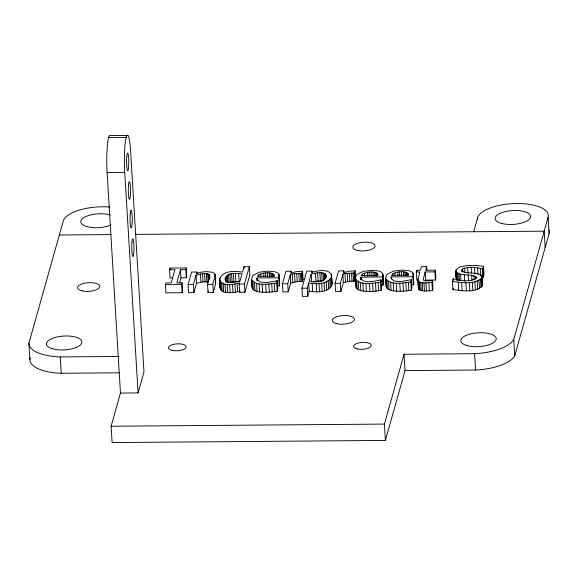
<?xml version="1.0" encoding="UTF-8"?>
<svg xmlns="http://www.w3.org/2000/svg" width="578" height="578" viewBox="0 0 578 578"><rect width="100%" height="100%" fill="white"/><g stroke="black" fill="none" stroke-linecap="round" stroke-linejoin="round"><path stroke-width="0.87" d="M225.276 278.054L225.174 279.99L226.099 281.399C230.398 283.596 235.586 282.223 240.014 281.074L242.03 273.893C236.583 273.184 228.137 271.898 225.276 278.054L225.471 281.32M326.014 275.229L325.913 277.122C323.073 283.285 314.598 281.956 309.165 281.233L311.152 274.174C315.574 273.141 320.833 271.516 325.125 273.827L326.014 275.229L326.158 277.686M455.818 271.198L456.627 280.157C454.496 272.751 454.807 267.195 463.108 266.256C469.827 264.955 476.785 265.266 483.504 266.393L483.996 274.564L483.251 277.209L481.438 276.768M279.275 275.287L278.791 277.801L257 277.975C258.474 285.814 271.985 281.334 277.368 280.771L277.859 288.942L277.216 291.225L269.362 292.244L262.65 292.28L257.051 291.485L253.417 289.86L252.434 288.769L251.517 279.326L252.326 276.421L253.446 275.128L259.443 272.187L268.091 271.111L275.164 271.819L278.09 273.206L279.275 275.287L279.6 284.831L279.282 285.973L277.541 285.987M252.015 287.49L251.914 281.956M383.019 274.478L382.535 276.985L360.751 277.158C362.225 285.005 375.736 280.518 381.112 279.962L381.61 288.126L380.967 290.416L373.113 291.428L366.401 291.471L360.802 290.676L357.168 289.043L356.178 287.952L355.268 278.509L356.077 275.612L357.19 274.312L363.194 271.378L371.835 270.294L378.915 271.003L381.834 272.39L383.019 274.478L383.351 284.022L383.033 285.156L381.292 285.171M413.364 274.239L412.88 276.754L391.096 276.92C392.563 284.766 406.081 280.279 411.457 279.723L411.948 287.887L411.305 290.178L403.451 291.196L396.746 291.233L391.147 290.438L387.513 288.805L386.523 287.714L385.613 278.271L386.415 275.374L387.535 274.08L393.539 271.14L402.18 270.056L409.253 270.764L412.179 272.151L413.364 274.239L413.696 283.784L413.378 284.918L411.63 284.932M386.104 286.442L386.01 280.901M416.312 272.028L416.803 270.287L420.379 270.258L421.384 266.682L426.672 266.639L425.668 270.222L435.407 270.143L434.916 271.884L425.177 271.956L423.19 279.34L423.566 280.294L424.953 280.865L432.467 280.605L432.965 288.769L432.431 290.655L424.447 291.016L421.21 290.553L419.093 289.585L418.32 288.054L417.822 279.882L419.888 272L416.312 272.028L416.81 280.2L418.595 280.186M418.32 288.054L418.443 287.071M196.896 272.014L196.506 273.394L201.534 272.079L206.534 271.595L212.169 272.231L214.409 273.408L215.226 275.15L215.088 276.233L212.812 284.318L213.311 292.482L208.015 292.526L207.524 284.354L209.518 277.267L209.756 275.67L209.287 274.485C205.154 272.462 200.19 274.189 196.007 275.171L193.392 284.47L193.883 292.634L188.594 292.678L188.103 284.506L191.6 272.057L196.896 272.014L196.99 273.647M215.226 275.15L215.717 283.321L213.311 292.482M219.597 279.622C221.865 270.294 235.051 270.836 242.522 272.159L244.039 266.761L249.328 266.718L249.819 274.89L244.942 292.237L239.653 292.28L239.162 284.109L239.516 282.837C233.476 284.455 222.4 287.121 219.597 279.622C219.459 284.398 218.975 291.919 225.528 292.309C230.369 293.14 235.376 292.569 240.007 291.009L239.653 292.28M220.088 287.793L220.196 284.679M331.44 276.84C331.23 267.787 317.438 270.706 311.643 272.419L312.012 271.111L306.723 271.154L301.933 288.198L302.424 296.37L307.713 296.326L309.179 291.11L308.688 282.938C316.166 284.268 327.423 284.773 331.44 276.84L331.931 285.012C327.921 292.938 316.665 292.432 309.179 291.11M331.931 285.012L331.627 275.489M119.249 372.817L61.225 373.272A39.976 15.563 -3.5 0 1 29.89 359.581L28.9 343.245L63.255 221.02A35.533 13.829 -3.5 0 1 109.697 207.025M29.89 359.581L30.374 357.854M473.664 231.742L477.587 217.769A35.533 13.829 -3.5 0 1 516.775 203.528A35.533 13.829 -3.5 0 1 548.11 217.22L513.755 339.445A39.976 15.563 -3.5 0 1 474.567 353.693L404.044 354.242L405.034 370.577L385.396 440.422L112.118 442.567L111.128 426.232L120.455 393.054L107.111 172.511A26.653 3.287 89.6 0 1 110.239 135.57L127.875 135.433M169.578 269.781L170.055 268.084L186.318 267.961L185.849 269.651L180.495 269.695L176.781 282.909L182.128 282.866L182.626 291.03L182.149 292.728L165.879 292.858L165.387 284.687L165.864 282.996L171.211 282.953L174.924 269.738L169.578 269.781L170.069 277.946L172.743 277.924M120.455 393.054L138.084 392.917L143.973 371.965L130.628 151.414A26.653 3.287 89.6 0 0 126.199 137.391L108.57 137.528M179.599 282.815L180.993 277.866L180.495 269.695M182.149 292.728L181.658 284.557L182.128 282.866M180.993 277.866L186.34 277.823L186.817 276.125L186.318 267.961M193.883 292.634L196.498 283.336L196.007 275.171M208.015 292.526L208.456 290.951M244.942 292.237L244.451 284.065L249.328 266.718M277.216 291.225L276.725 283.061L277.368 280.771M291.24 271.277L290.72 273.127L296.174 271.653L302.59 271.248C302.171 275.981 293.443 271.913 290.228 274.89L290.72 283.054L288.234 291.897L282.945 291.941L282.447 283.769L285.951 271.313L291.24 271.277L291.341 272.91M288.234 291.897L287.743 283.726L290.228 274.89M290.72 283.054L297.222 281.638L302.475 281.602L303.089 279.42L302.59 271.248M307.713 296.326L307.221 288.162L308.688 282.938M343.874 270.858L343.354 272.715L348.809 271.241L355.224 270.836C354.805 275.569 346.078 271.501 342.862 274.471L343.354 282.642L340.868 291.485L335.58 291.529L335.081 283.357L338.585 270.901L343.874 270.858L344.026 273.315M340.868 291.485L340.377 283.314L342.862 274.471M343.354 282.642L349.856 281.226L355.109 281.19L355.723 279.008L355.224 270.836M380.967 290.416L380.469 282.245L381.112 279.962M411.305 290.178L410.814 282.006L411.457 279.723M385.396 440.422L384.413 424.086L404.044 354.242M432.431 290.655L431.939 282.483L432.467 280.605M425.177 271.956L425.675 280.128L435.415 280.048L435.899 278.314L435.407 270.143M483.504 266.393L482.76 269.037C476.315 267.311 469.004 266.227 462.66 268.943L461.764 270.005L461.851 270.952C467.703 274.81 476.554 271.053 481.915 276.067L482.507 285.655C475.354 293.443 462.335 290.517 452.942 289.614L452.451 281.45L453.231 278.683C460.204 280.655 468.325 282.1 475.21 279.008L476.12 277.881L476.062 276.978C470.333 273.098 461.569 276.783 456.136 271.985M452.942 289.614L453.333 288.234M405.034 370.577L475.557 370.028A39.976 15.563 -3.5 0 0 514.745 355.781L549.1 233.555A35.533 13.829 -3.5 0 0 548.912 229.95M452.451 281.45C461.844 282.346 474.863 285.279 482.016 277.491M258.633 274.969L257.456 276.363L274.088 276.233L273.994 274.781C269.919 271.255 263.055 272.809 258.633 274.969L258.734 276.609M362.384 274.16L361.207 275.554L377.839 275.424L377.745 273.965C373.663 270.446 366.799 271.992 362.384 274.16L362.478 275.793M392.722 273.921L391.544 275.316L408.184 275.186L408.082 273.726C404.008 270.208 397.144 271.754 392.722 273.921L392.823 275.554M238.642 273.401L239.14 281.565L233.837 281.537L229.061 282.707L228.563 274.543M196.498 283.336L203.051 281.891L208.174 281.97L207.683 273.806M313.355 281.927L318.131 280.98L322.148 280.922L321.657 272.758M251.517 279.326C256.574 287.107 268.784 283.704 276.725 283.061M355.268 278.509C360.325 286.291 372.535 282.888 380.469 282.245M385.613 278.271C390.67 286.052 402.873 282.649 410.814 282.006M417.822 279.882C420.213 284.701 427.633 282.353 431.939 282.483M107.111 172.511L124.74 172.374L138.084 392.917M59.332 234.986L111.106 234.581M135.266 234.393L544.187 231.186L545.177 247.521M165.387 284.687L181.658 284.557M188.103 284.506L193.392 284.47M207.524 284.354L212.812 284.318M239.162 284.109L244.451 284.065M282.447 283.769L287.743 283.726M335.081 283.357L340.377 283.314M301.933 288.198L307.221 288.162M381.61 288.126L381.198 286.493M28.9 343.245A39.976 15.563 -3.5 0 0 60.235 356.937L119.155 356.474M111.128 426.232L384.413 424.086M302.186 279.376L303.089 279.42M413.501 281.262L413.855 282.404M383.163 281.5L383.517 282.642M279.412 282.317L279.766 283.458M215.717 283.321L215.298 279.116M332.126 283.661L331.404 274.283M482.507 285.655L481.915 276.067M548.11 217.22L549.1 233.555M513.755 339.445L514.745 355.781M482.76 269.037L483.251 277.209M482.341 269.037L482.832 277.209M481.496 278.452L481.987 286.623M477.587 217.769L477.688 219.488M480.246 268.38L480.694 275.728M480.477 279.412L480.968 287.584M479.032 280.301L479.523 288.465M477.573 267.816L477.97 274.348M477.226 281.038L477.717 289.21M476.062 276.978L476.164 278.618M475.333 276.27L475.484 278.719M474.48 267.433L474.878 273.972M474.885 281.696L475.383 289.867M473.881 275.742L474.133 279.824M472.334 282.194L472.833 290.358M471.164 267.325L471.511 273.047M471.655 275.374L471.951 280.279M474.567 353.693L475.557 370.028M469.387 282.505L469.878 290.676M468.209 275.034L468.556 280.756M467.602 267.535L467.949 273.25M465.854 282.635L466.345 290.799M464.683 268.091L464.936 272.18M464.293 274.68L464.69 281.211M462.66 268.943L462.855 272.209M461.764 270.005L461.858 271.638M461.663 282.57L462.154 290.741M460.572 274.138L460.969 280.677M459.062 273.755L459.459 280.287M457.783 273.264L458.231 280.612M458.202 282.317L458.694 290.488M456.801 272.671L457.249 280.027M455.898 270.28L456.345 277.635M453.231 278.683L453.325 280.316M434.916 271.884L435.415 280.048M432.156 280.605L432.358 283.87M428.84 282.772L429.331 290.944M426.672 266.639L426.875 269.904M425.986 282.888L426.477 291.059M423.956 282.844L424.447 291.016M422.193 282.678L422.691 290.842M420.712 282.382L421.21 290.553M419.505 281.963L419.996 290.134M418.602 281.414L419.093 289.585M417.952 278.899L418.537 288.892M416.803 270.287L416.904 271.92M413.01 273.098L413.696 283.784M412.88 276.754L413.378 284.918M411.247 281.356L411.543 286.255M408.082 273.726L408.184 275.359M408.4 282.389L408.899 290.553M407.078 272.7L407.23 275.15M406.139 272.296L406.334 275.562M405.828 282.743L406.327 290.915M404.903 272.007L405.099 275.273M403.336 271.833L403.531 275.099M402.96 283.025L403.451 291.196M401.385 271.79L401.58 275.056M399.412 271.87L399.615 275.135M399.766 283.141L400.258 291.305M397.722 272.072L397.924 275.338M396.248 283.061L396.746 291.233M394.832 272.823L394.976 275.273M393.213 282.772L393.705 290.944M391.096 276.92L391.241 279.369M390.649 282.266L391.147 290.438M388.575 281.551L389.066 289.723M387.014 280.641L387.513 288.805M386.032 279.542L386.523 287.714M382.86 275.851L383.351 284.022M382.535 276.985L383.033 285.156M380.801 279.962L380.902 281.594M377.745 273.965L377.839 275.598M378.063 282.628L378.554 290.792M376.74 272.939L376.935 276.205M375.794 272.534L375.996 275.8M375.49 282.982L375.982 291.153M374.558 272.245L374.811 276.327M372.991 272.072L373.236 276.154M372.615 283.263L373.113 291.428M371.04 272.028L371.286 276.111M369.075 272.108L369.32 276.19M369.421 283.379L369.92 291.543M367.384 272.303L367.63 276.392M365.91 283.299L366.401 291.471M364.487 273.054L364.689 276.327M362.868 283.01L363.36 291.175M360.751 277.158L360.903 279.608M360.636 278.184L360.737 279.817M360.311 282.505L360.802 290.676M358.23 281.789L358.721 289.961M356.677 280.879L357.168 289.043M355.687 279.781L356.178 287.952M355.419 277.057L355.766 282.772M354.61 273.026L355.109 281.19M354.328 273.026L354.827 281.197M353.1 272.953L353.599 281.118M351.518 272.946L352.009 281.118M349.358 273.054L349.856 281.226M347.161 273.351L347.66 281.515M344.979 273.82L345.478 281.992M330.789 278.321L331.281 286.493M329.713 279.644L330.204 287.815M328.21 280.814L328.709 288.986M326.288 281.833L326.78 289.997M325.125 273.827L325.421 278.726M324.272 273.322L324.67 279.853M324.056 282.649L324.554 290.821M323.116 272.961L323.564 280.316M321.643 283.249L322.141 291.413M319.88 272.693L320.378 280.865M319.049 283.61L319.54 291.782M317.64 272.809L318.131 280.98M316.267 283.747L316.766 291.919M315.422 273.127L315.913 281.291M312.012 271.111L312.113 272.744M312.192 283.567L312.684 291.738M311.152 274.174L311.593 281.529M301.976 273.437L302.475 281.602M301.694 273.437L302.193 281.609M300.466 273.365L300.965 281.537M298.884 273.358L299.375 281.529M296.724 273.466L297.222 281.638M294.527 273.762L295.026 281.934M292.345 274.232L292.844 282.404M278.921 274.145L279.6 284.831M278.791 277.801L279.282 285.973M277.057 280.778L277.447 287.309M273.994 274.781L274.095 276.414M274.312 283.437L274.81 291.608M272.989 273.755L273.141 276.205M272.05 273.351L272.245 276.616M271.739 283.798L272.231 291.969M270.815 273.062L271.01 276.327M269.24 272.888L269.493 276.97M268.864 284.08L269.362 292.244M267.296 272.838L267.542 276.927M265.324 272.917L265.519 276.183M265.678 284.188L266.169 292.36M263.633 273.119L263.828 276.385M262.159 284.116L262.65 292.28M260.743 273.871L260.888 276.32M259.117 283.827L259.616 291.991M257 277.975L257.152 280.424M256.892 278.993L256.986 280.626M256.56 283.321L257.051 291.485M254.479 282.606L254.977 290.77M252.926 281.688L253.417 289.86M251.936 280.597L252.434 288.769M244.039 266.761L244.133 268.394M237.182 283.538L237.681 291.702M235.297 273.278L235.788 281.45M234.935 284.044L235.434 292.208M233.346 273.372L233.837 281.537M232.508 284.39L232.999 292.555M231.568 273.611L232.067 281.782M229.979 274.001L230.47 282.172M229.661 284.528L230.152 292.699M227.364 275.222L227.811 282.57M227.226 284.441L227.718 292.613M226.417 276.031L226.814 282.57M225.037 284.145L225.528 292.309M223.166 283.639L223.664 291.803M221.685 282.931L222.176 291.102M220.572 282.021L221.063 290.192M219.799 278.141L219.951 280.59M219.864 280.915L220.355 289.087M215.002 274.21L215.146 276.66M209.756 275.67L209.901 278.119M209.287 274.485L209.532 278.567M208.629 274.088L208.969 279.803M206.36 273.64L206.859 281.811M204.59 273.596L205.089 281.768M202.56 273.719L203.051 281.891M200.407 274.051L200.898 282.216M185.849 269.651L186.34 277.823M170.055 268.084L170.149 269.716M60.235 356.937L61.225 373.272M124.74 172.374A26.653 3.287 89.6 0 1 126.199 137.391M111.048 225.001A17.766 6.914 -3.5 0 1 86.18 226.352A17.766 6.914 -3.5 0 1 85.558 216.678A17.766 6.914 -3.5 0 1 110.412 214.994M336.764 323.694A11.105 4.321 -3.5 0 0 354.35 319.786A11.105 4.321 -3.5 0 0 338.889 316.137A11.105 4.321 -3.5 0 0 336.764 323.694M82.112 290.85A11.105 4.321 -3.5 0 0 99.705 286.941A11.105 4.321 -3.5 0 0 84.236 283.292A11.105 4.321 -3.5 0 0 82.112 290.85M357.377 250.361A11.105 4.321 -3.5 0 0 374.97 246.452A11.105 4.321 -3.5 0 0 359.502 242.803A11.105 4.321 -3.5 0 0 357.377 250.361M357.161 348.917A8.887 3.461 -3.5 0 0 371.235 345.789A8.887 3.461 -3.5 0 0 358.859 342.87A8.887 3.461 -3.5 0 0 357.161 348.917M172.034 350.369A8.887 3.461 -3.5 0 0 186.109 347.241A8.887 3.461 -3.5 0 0 173.732 344.322A8.887 3.461 -3.5 0 0 172.034 350.369M466.273 345.369A17.766 6.914 -3.5 0 0 495.743 340.456A17.766 6.914 -3.5 0 0 473.469 333.34A17.766 6.914 -3.5 0 0 466.273 345.369M52.54 348.801A17.766 6.914 -3.5 0 0 81.577 343.39A17.766 6.914 -3.5 0 0 58.364 336.721A17.766 6.914 -3.5 0 0 52.54 348.801M131.957 242.334A8.887 1.098 89.6 0 0 132.81 256.48A8.887 1.098 89.6 0 0 133.858 244.169A8.887 1.098 89.6 0 0 131.957 242.334M130.216 213.802A8.887 1.098 89.6 0 0 131.09 227.898A8.887 1.098 89.6 0 0 132.124 215.515A8.887 1.098 89.6 0 0 130.216 213.802M128.446 185.798A8.887 1.098 89.6 0 0 129.45 199.359A8.887 1.098 89.6 0 0 130.346 186.289A8.887 1.098 89.6 0 0 128.446 185.798M126.763 156.566A8.887 1.098 89.6 0 0 127.622 170.712A8.887 1.098 89.6 0 0 128.663 158.401A8.887 1.098 89.6 0 0 126.763 156.566M501.762 223.469A17.766 6.914 -3.5 0 0 530.387 217.639A17.766 6.914 -3.5 0 0 506.393 211.375A17.766 6.914 -3.5 0 0 501.762 223.469"/></g></svg>
